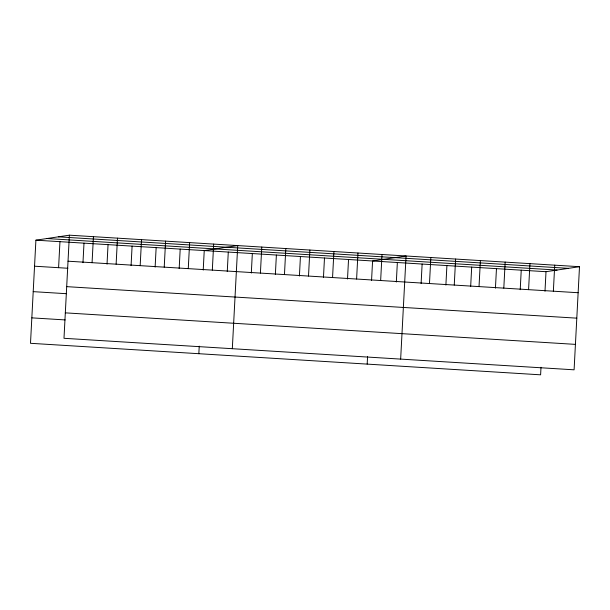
<?xml version="1.0" encoding="UTF-8"?>
<svg xmlns="http://www.w3.org/2000/svg" width="610" height="610" viewBox="0 0 610 610"><rect width="100%" height="100%" fill="white"/><g stroke="black" fill="none" stroke-linecap="round" stroke-linejoin="round"><path stroke-width="0.91" d="M69.388 235.178L63.989 338.298L574.094 369.82L579.5 266.7L69.388 235.178L35.906 240.18L30.5 343.3L540.612 374.822L541.001 367.281M58.59 267.691L59.955 241.667M82.975 262.674L83.997 243.154M92.072 262.689L93.437 236.665M107.025 264.16L108.046 244.64M116.121 264.176L117.486 238.152M131.074 265.647L132.095 246.127M140.17 265.663L141.535 239.638M155.123 267.134L156.145 247.614M164.22 267.142L165.584 241.125M179.172 268.613L180.194 249.101M188.269 268.629L189.634 242.605M198.837 353.701L199.234 346.167M203.214 270.1L204.243 250.588L237.725 245.578L232.319 348.699M212.318 270.116L213.675 244.091M227.263 271.587L228.285 252.067M251.312 273.074L252.334 253.554M260.409 273.089L261.774 247.065M275.362 274.561L276.383 255.041M284.458 274.576L285.823 248.552M299.411 276.048L300.433 256.528M308.507 276.063L309.872 250.039M323.46 277.535L324.482 258.015M332.557 277.55L333.922 251.526M347.509 279.022L348.531 259.502M356.606 279.029L357.963 253.013M367.174 364.101L367.571 356.568M371.551 280.501L372.58 260.988L406.062 255.979L400.656 359.099M380.648 280.516L382.012 254.492M396.332 282.034L397.354 262.513M421.106 283.566L422.128 264.046M429.478 283.536L430.843 257.512M445.887 285.099L446.909 265.579M454.252 285.068L455.617 259.044M470.661 286.624L471.683 267.111M479.025 286.601L480.39 260.577M495.434 288.156L496.464 268.644M503.807 288.126L505.171 262.102M520.216 289.689L521.237 270.169M528.58 289.659L529.945 263.634M544.989 291.222L546.011 271.702L579.5 266.7M553.361 291.191L554.726 265.167M58.339 236.833L568.451 268.347M46.955 238.533L557.067 270.055M35.906 240.18L546.011 271.702M68.023 261.202L578.135 292.724M34.541 266.204L67.84 268.263M66.696 286.647L576.801 318.161M33.207 291.649L66.505 293.707M65.316 312.854L575.428 344.375M31.834 317.863L65.133 319.922"/></g></svg>
